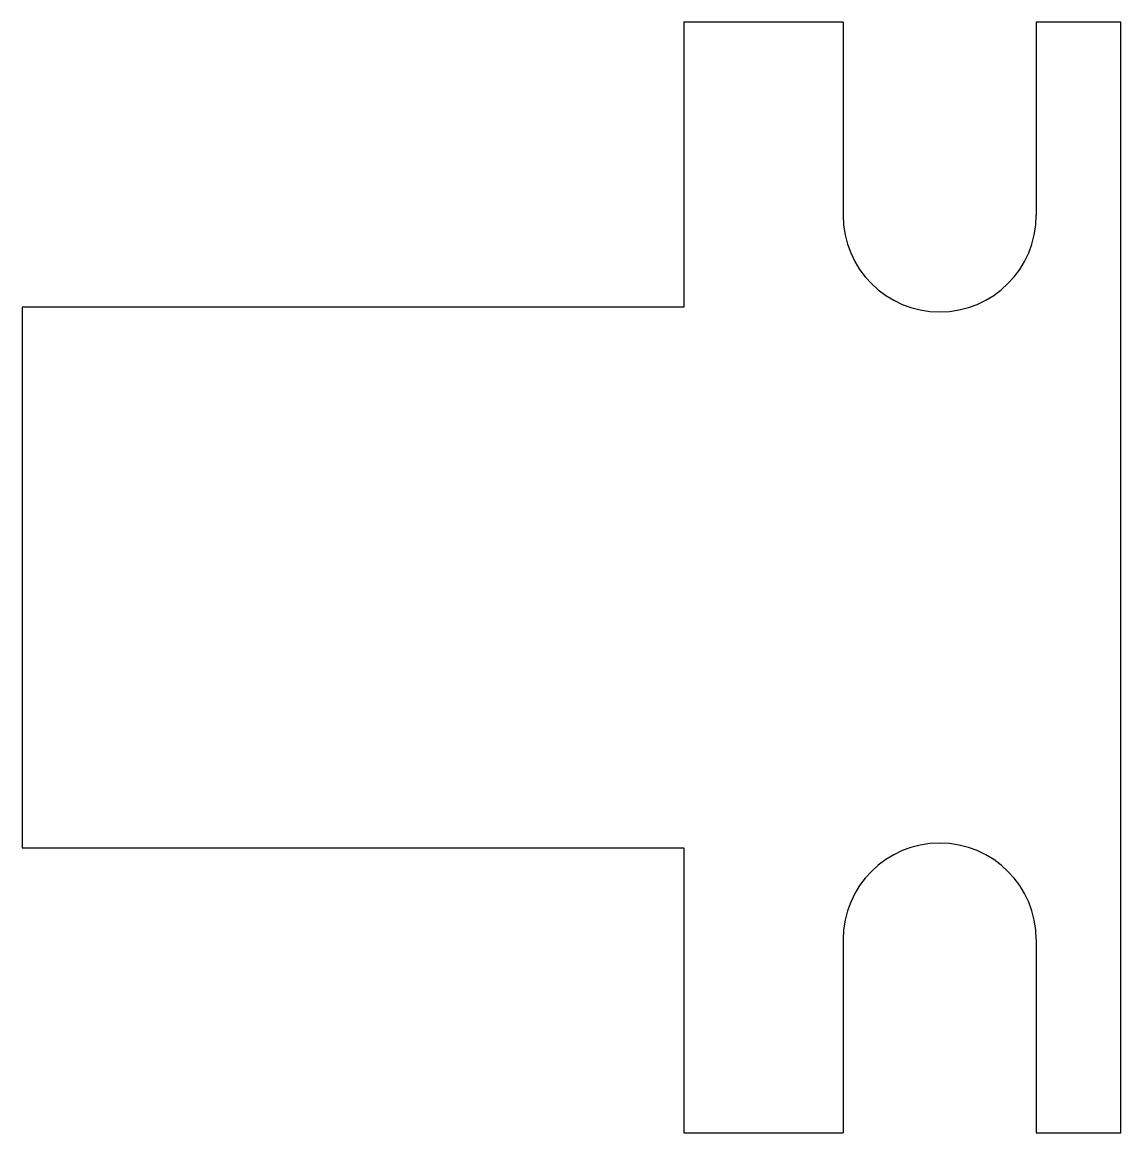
# Model space of a CAD drawing. Header units: millimetres. Extents: x -9.5 to 1.9, y -5.8 to 5.8.
import ezdxf

# ---------------------------------------------------------------- set-up
doc = ezdxf.new("R2010")
doc.units = ezdxf.units.MM
doc.layers.add('Sketch002', color=7, linetype='CONTINUOUS')

msp = doc.modelspace()

# ---------------------------------------------------------------- linework, layer by layer
at = {"layer": 'Sketch002'}
for p, q in [((-2.65, 5.75), (-2.65, 2.8)), ((-1, 5.75), (-2.65, 5.75)), ((-1, 5.75), (-1, 3.75)), ((1, 5.75), (1, 3.75)), ((1.875, 5.75), (1, 5.75)), ((1.875, -5.75), (1.875, 5.75)), ((-9.5, 2.8), (-9.5, -2.8)), ((-2.65, 2.8), (-9.5, 2.8)), ((-9.5, -2.8), (-2.65, -2.8)), ((-2.65, -2.8), (-2.65, -5.75)), ((-1, -3.75), (-1, -5.75)), ((1, -3.75), (1, -5.75)), ((-2.65, -5.75), (-1, -5.75)), ((1, -5.75), (1.875, -5.75))]:
    msp.add_line(p, q, dxfattribs=at)
for centre, start, end in [((0, 3.75), 180, 0), ((0, -3.75), 0, 180)]:
    msp.add_arc(centre, 1, start, end, dxfattribs=at)

doc.saveas('drawing.dxf')
